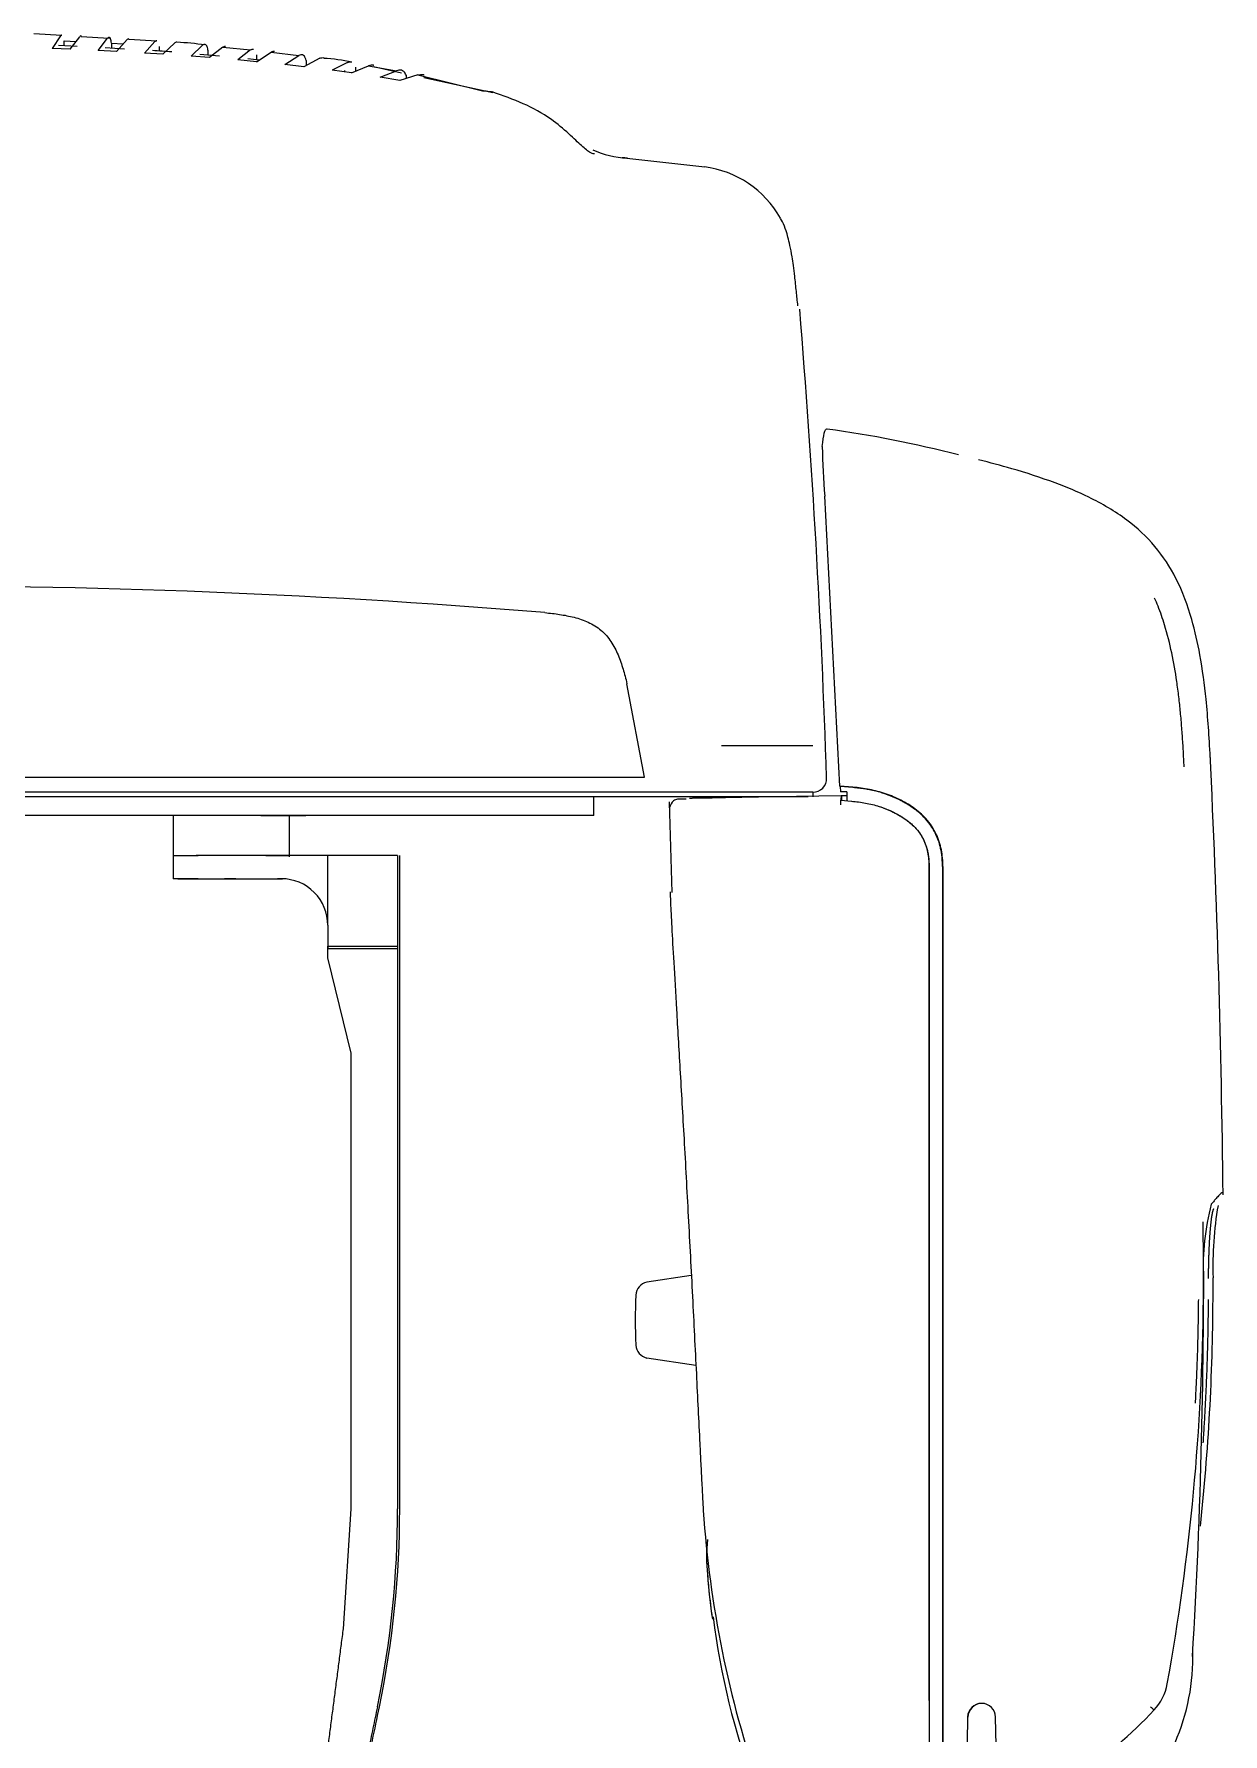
# Model space of a CAD drawing. Header units: millimetres. Extents: x -6176 to 11988, y -1403 to 10916.
# Drawn here: x -4281.1 to -4025.3, y 4249.7 to 4615.3 of the extents above; entities that cross this region are included whole.
import ezdxf

# ---------------------------------------------------------------- set-up
doc = ezdxf.new("R2010")
doc.units = ezdxf.units.MM

# ---------------------------------------------------------------- blocks, each defined once
blk = doc.blocks.new('08864')
at = {"color": 0, "linetype": 'Continuous'}
for p, q in [((1267.21, 1807.83), (1261.21, 1808.18)), ((1266.93, 1807.79), (1265.15, 1805.06)), ((1267.67, 1806.71), (1270.29, 1806.58)), ((1267.67, 1805.71), (1267.67, 1806.71)), ((1269.03, 1804.9), (1271.05, 1807.59)), ((1277.38, 1807.24), (1271.38, 1807.59)), ((1275.05, 1804.62), (1277.05, 1807.26)), ((1277.9, 1806.18), (1280.38, 1806.03)), ((1277.9, 1806.18), (1277.9, 1805.18)), ((1281.24, 1807), (1278.96, 1804.42)), ((1287.64, 1806.65), (1281.63, 1807)), ((1287.23, 1806.58), (1285, 1804.08)), ((1288.94, 1803.83), (1291.49, 1806.26)), ((1269.03, 1804.9), (1265.15, 1805.06)), ((1266.46, 1805.77), (1270.53, 1805.58)), ((1278.96, 1804.42), (1275.05, 1804.62)), ((1276.54, 1805.26), (1280.66, 1805.02)), ((1288.94, 1803.83), (1285, 1804.08)), ((1288.23, 1804.52), (1288.23, 1805.51)), ((1294.99, 1803.41), (1297.49, 1805.76)), ((1298.97, 1803.1), (1294.99, 1803.41)), ((1296.89, 1803.84), (1301.14, 1803.47)), ((1298.64, 1804.69), (1298.64, 1803.69)), ((1301.81, 1805.36), (1298.97, 1803.1)), ((1301.81, 1805.36), (1307.81, 1804.75)), ((1307.81, 1804.75), (1305.04, 1802.59)), ((1309.07, 1802.22), (1305.04, 1802.59)), ((1307.18, 1802.89), (1309.68, 1802.62)), ((1309.07, 1802.22), (1312.2, 1804.27)), ((1309.15, 1802.68), (1309.15, 1803.69)), ((1312.2, 1804.27), (1318.2, 1803.54)), ((1315.16, 1801.6), (1318.2, 1803.54)), ((1322.66, 1802.95), (1319.25, 1801.15)), ((1319.76, 1802.5), (1319.76, 1801.45)), ((1319.25, 1801.15), (1315.16, 1801.6)), ((1328.66, 1802.08), (1325.37, 1800.4)), ((1329.53, 1799.83), (1325.37, 1800.4)), ((1329.53, 1799.83), (1333.19, 1801.35)), ((1330.47, 1800.22), (1330.47, 1801.05)), ((1333.19, 1801.35), (1339.19, 1800.29)), ((1340.26, 1799.78), (1334.23, 1801.09)), ((1335.69, 1798.91), (1339.19, 1800.29)), ((1339.93, 1798.2), (1335.69, 1798.91)), ((1343.79, 1799.38), (1339.93, 1798.2)), ((1341.27, 1799.29), (1341.27, 1798.61)), ((1343.79, 1799.38), (1357.69, 1795.95)), ((1359.88, 1795.49), (1345.05, 1798.73)), ((1405.49, 1779.57), (1387.45, 1781.54)), ((1434.57, 1646.46), (1431.29, 1708.77)), ((1392.56, 1648.4), (1388.76, 1668.45)), ((1421.69, 1655.12), (1409.08, 1655.12)), ((1428.7, 1655.12), (1421.69, 1655.12)), ((1409.08, 1645.12), (1217.02, 1645.12)), ((1421.69, 1645.12), (1409.08, 1645.12)), ((1428.7, 1645.12), (1421.69, 1645.12)), ((1428.7, 1645.12), (1428.7, 1644.12)), ((1434.62, 1646.39), (1434.57, 1646.46)), ((1437.35, 1646.22), (1434.57, 1646.46)), ((1437.33, 1646.15), (1434.62, 1646.39)), ((1434.62, 1646.39), (1434.67, 1645.24)), ((1436.04, 1645.19), (1434.67, 1645.24)), ((1436.04, 1645.19), (1436.04, 1643.28)), ((1437.35, 1646.22), (1437.35, 1646.22)), ((1409.08, 1644.12), (1217.02, 1644.12)), ((1381.6, 1640.12), (1381.6, 1644.12)), ((1397.83, 1643.03), (1398.41, 1623.56)), ((1421.69, 1644.12), (1409.08, 1644.12)), ((1420.54, 1644.12), (1409.95, 1643.94)), ((1427.76, 1644.12), (1421.69, 1644.12)), ((1434.81, 1644.37), (1425.19, 1644.21)), ((1434.78, 1643.4), (1437.07, 1643.2)), ((1434.78, 1642.43), (1434.78, 1643.4)), ((1434.97, 1644.37), (1434.81, 1644.37)), ((1436.05, 1644.37), (1434.97, 1644.35)), ((1434.97, 1643.38), (1434.97, 1644.37)), ((1436.05, 1644.37), (1436.05, 1643.28)), ((1437.07, 1643.2), (1437.16, 1643.16)), ((1381.6, 1640.12), (1060.75, 1640.12)), ((1381.6, 1640.12), (1218.37, 1640.12)), ((1291.16, 1640.12), (1291.16, 1631.23)), ((1309.99, 1640.12), (1319.68, 1640.12)), ((1316.16, 1631.26), (1316.16, 1640.12)), ((1446.96, 1640.36), (1446.94, 1640.37)), ((1291.16, 1631.58), (1291.16, 1626.52)), ((1291.16, 1631.52), (1296.53, 1631.52)), ((1291.25, 1631.52), (1291.16, 1631.52)), ((1311.07, 1631.52), (1296.07, 1631.52)), ((1324.4, 1631.52), (1296.53, 1631.52)), ((1311.07, 1631.52), (1316.16, 1631.52)), ((1339.39, 1631.52), (1324.4, 1631.52)), ((1324.4, 1616.52), (1324.4, 1631.52)), ((1339.39, 1631.52), (1339.39, 1611.52)), ((1339.92, 1611.52), (1339.92, 1631.52)), ((1296.53, 1626.52), (1291.16, 1626.52)), ((1292.16, 1626.52), (1302.16, 1626.52)), ((1304.66, 1626.52), (1314.66, 1626.52)), ((1314.47, 1626.52), (1314.45, 1626.52)), ((1324.4, 1616.52), (1324.4, 1611.52)), ((1324.4, 1612.02), (1339.39, 1612.02)), ((1324.4, 1609.55), (1324.4, 1612.02)), ((1324.4, 1611.52), (1339.39, 1611.52)), ((1329.4, 1589.02), (1324.4, 1609.55)), ((1339.39, 1612.02), (1339.43, 1491.02)), ((1339.88, 1491.02), (1339.92, 1612.02)), ((1329.43, 1491.02), (1329.4, 1589.02)), ((1402.59, 1541.21), (1393.01, 1539.76)), ((1512.77, 1540.71), (1512.73, 1536.17)), ((1514.81, 1536.17), (1514.82, 1540.71)), ((1403.58, 1521.87), (1393.01, 1523.46)), ((1327.77, 1465.26), (1329.43, 1491.02)), ((1462.03, 1446.24), (1461.84, 1435.46)), ((1461.91, 1435.65), (1462.09, 1446.24)), ((1468.2, 1437.13), (1468.04, 1446.24))]:
    blk.add_line(p, q, dxfattribs=at)
for centre, radius, start, end in [((1288.95, 1744.4), 62.07, 81.6453, 87.2209), ((1236.76, 1086.68), 719.68, 85.68874, 86.02276), ((1321.56, 1765.46), 37.52, 77.6543, 86.9841), ((1346.65, 1797.32), 18.89, 170.8364, 171.213), ((1389.78, 1801.87), 20.42, 245.7395, 267.1945), ((1402.61, 1757.83), 21.96, 29.3891, 82.6969), ((-628.68, 1580.4), 2061.49, 1.88447, 4.69171), ((1399.87, 1486.16), 239.19, 75.4265, 82.3307), ((1641.31, 1724.51), 210.61, 181.3724, 184.2871), ((1232.15, 4), 1685.48, 85.27219, 90.51031), ((-968.78, 1533.02), 2485.87, 0.5889, 2.77468), ((1428.7, 1648.12), 3, 270.0016, 1.3152), ((1445.23, 1643.56), 10.45, 175.5491, 180.9461), ((1305, -1299.83), 2926.36, 90.00666, 90.05557), ((1305, -1299.83), 2926.36, 89.80671, 89.83122), ((1314.43, 1616.55), 9.97, 359.8206, 89.8818), ((1563.89, 1543.34), 51.19, 165.0705, 182.9462), ((1590.04, 1543.39), 75.26, 170.1502, 182.0394), ((199.21, 1538.34), 1313.55, 356.54985, 0.62758), ((1496.52, 1531.61), 106, 177.1135, 182.885), ((1024.25, 1540.23), 488.5, 349.7596, 359.5232), ((1035.64, 1538.28), 479.17, 353.8945, 359.7477), ((1632.61, 1505.83), 227.95, 183.3303, 198.6924), ((1129.84, 1490.89), 209.58, 348.3112, 0.034), ((1130.14, 1491.04), 209.74, 348.2798, 359.9947), ((1437.46, 1480.77), 31.6, 173.3017, 187.0142), ((1573.5, 1489.95), 167.93, 183.6133, 187.6672), ((1489.34, 1481.28), 83.36, 183.0087, 189.66), ((1573.07, 1488.81), 167.11, 187.232, 200.1123), ((1464.55, 1459.16), 45.93, 336.3637, 1.5627), ((1494.1, 1455.35), 11.04, 316.7272, 349.7704), ((1465.03, 1446.19), 3.01, 1.0764, 178.9236), ((1465.09, 1446.19), 3.01, 90.0009, 178.9228), ((1434.1, 1511.23), 93.03, 303.6613, 316.9979), ((1511.12, 1458.39), 13.91, 225.607, 229.7613)]:
    blk.add_arc(centre, radius, start, end, dxfattribs=at)
for centre, major_axis, ratio, start_param, end_param in [((1512.05, 1557.04), (0, 3344.22), 0.017452, 1.549221, 1.607435), ((1512.06, 1557.04), (0, 3342.87), 0.017452, 1.549221, 1.607448), ((1514.94, 1557.04), (0, -3342.6), 0.017452, 4.690813, 4.749048), ((1515.05, 1557.04), (0, -3344.09), 0.017452, 4.690813, 4.748994), ((1393.67, 1536.84), (0, 3), 0.999848, 0.222615, 1.52003), ((1393.67, 1526.39), (0, -3), 0.999848, 4.763155, 6.06057)]:
    blk.add_ellipse(centre, major_axis=major_axis, ratio=ratio, start_param=start_param, end_param=end_param, dxfattribs=at)
for points, degree, knots in [([(1266.93, 1807.79), (1266.99, 1807.85), (1267.05, 1807.91), (1267.15, 1807.97), (1267.18, 1807.98), (1267.22, 1807.98)], 3, [0, 0, 0, 0, 0.25, 0.25, 0.3915635, 0.3915635, 0.3915635, 0.3915635]), ([(1271.39, 1807.77), (1271.34, 1807.78), (1271.3, 1807.76), (1271.19, 1807.71), (1271.12, 1807.65), (1271.05, 1807.59)], 3, [0.6048325, 0.6048325, 0.6048325, 0.6048325, 0.75, 0.75, 1, 1, 1, 1]), ([(1277.9, 1806.18), (1277.83, 1806.63), (1277.76, 1806.92), (1277.62, 1807.29), (1277.55, 1807.38), (1277.4, 1807.46), (1277.33, 1807.44), (1277.19, 1807.37), (1277.12, 1807.32), (1277.05, 1807.25)], 3, [0, 0, 0, 0, 0.25, 0.25, 0.5, 0.5, 0.75, 0.75, 1, 1, 1, 1]), ([(1281.24, 1807), (1281.32, 1807.05), (1281.4, 1807.11), (1281.53, 1807.17), (1281.58, 1807.18), (1281.63, 1807.18)], 3, [0, 0, 0, 0, 0.25, 0.25, 0.4037234, 0.4037234, 0.4037234, 0.4037234]), ([(1287.23, 1806.58), (1287.32, 1806.64), (1287.4, 1806.7), (1287.54, 1806.76), (1287.59, 1806.77), (1287.64, 1806.77)], 3, [0, 0, 0, 0, 0.25, 0.25, 0.4085395, 0.4085395, 0.4085395, 0.4085395]), ([(1291.96, 1806.44), (1291.9, 1806.44), (1291.84, 1806.43), (1291.68, 1806.37), (1291.58, 1806.32), (1291.49, 1806.26)], 3, [0.5881227, 0.5881227, 0.5881227, 0.5881227, 0.75, 0.75, 1, 1, 1, 1]), ([(1298.64, 1804.69), (1298.55, 1805.14), (1298.45, 1805.42), (1298.26, 1805.79), (1298.16, 1805.87), (1297.97, 1805.95), (1297.87, 1805.94), (1297.68, 1805.87), (1297.59, 1805.81), (1297.49, 1805.76)], 3, [0, 0, 0, 0, 0.25, 0.25, 0.5, 0.5, 0.75, 0.75, 1, 1, 1, 1]), ([(1301.81, 1805.36), (1301.92, 1805.42), (1302.03, 1805.47), (1302.23, 1805.53), (1302.31, 1805.54), (1302.4, 1805.53)], 3, [0, 0, 0, 0, 0.25, 0.25, 0.4384696, 0.4384696, 0.4384696, 0.4384696]), ([(1307.81, 1804.75), (1307.92, 1804.81), (1308.04, 1804.86), (1308.24, 1804.92), (1308.33, 1804.94), (1308.42, 1804.92)], 3, [0, 0, 0, 0, 0.25, 0.25, 0.4556146, 0.4556146, 0.4556146, 0.4556146]), ([(1312.93, 1804.42), (1312.81, 1804.44), (1312.7, 1804.43), (1312.46, 1804.38), (1312.33, 1804.32), (1312.2, 1804.27)], 3, [0.5318059, 0.5318059, 0.5318059, 0.5318059, 0.75, 0.75, 1, 1, 1, 1]), ([(1319.76, 1802.5), (1319.63, 1802.94), (1319.5, 1803.2), (1319.24, 1803.56), (1319.11, 1803.64), (1318.85, 1803.72), (1318.72, 1803.71), (1318.46, 1803.65), (1318.33, 1803.6), (1318.2, 1803.54)], 3, [0, 0, 0, 0, 0.25, 0.25, 0.5, 0.5, 0.75, 0.75, 1, 1, 1, 1]), ([(1322.66, 1802.95), (1322.81, 1803), (1322.96, 1803.05), (1323.26, 1803.1), (1323.4, 1803.11), (1323.55, 1803.07)], 3, [0, 0, 0, 0, 0.25, 0.25, 0.4972937, 0.4972937, 0.4972937, 0.4972937]), ([(1328.66, 1802.08), (1328.81, 1802.13), (1328.96, 1802.17), (1329.26, 1802.23), (1329.41, 1802.23), (1329.57, 1802.19), (1329.58, 1802.19), (1329.59, 1802.19)], 3, [0, 0, 0, 0, 0.25, 0.25, 0.5, 0.5, 0.515381, 0.515381, 0.515381, 0.515381]), ([(1334.29, 1801.43), (1334.27, 1801.43), (1334.25, 1801.44), (1334.05, 1801.49), (1333.88, 1801.48), (1333.53, 1801.44), (1333.36, 1801.4), (1333.19, 1801.35)], 3, [0.4653732, 0.4653732, 0.4653732, 0.4653732, 0.5, 0.5, 0.75, 0.75, 1, 1, 1, 1]), ([(1341.27, 1799.29), (1341.1, 1799.7), (1340.93, 1799.94), (1340.58, 1800.26), (1340.41, 1800.34), (1340.06, 1800.41), (1339.89, 1800.41), (1339.54, 1800.37), (1339.37, 1800.33), (1339.19, 1800.29)], 3, [0, 0, 0, 0, 0.25, 0.25, 0.5, 0.5, 0.75, 0.75, 1, 1, 1, 1]), ([(1343.79, 1799.38), (1343.98, 1799.41), (1344.18, 1799.44), (1344.58, 1799.47), (1344.78, 1799.47), (1345.04, 1799.42), (1345.1, 1799.4), (1345.16, 1799.38)], 3, [0, 0, 0, 0, 0.25, 0.25, 0.5, 0.5, 0.5777157, 0.5777157, 0.5777157, 0.5777157]), ([(1357.69, 1795.95), (1358.2, 1795.95), (1358.92, 1795.93), (1359.68, 1795.76), (1359.89, 1795.69)], 3, [0, 0, 0, 0, 0.1637462, 0.2261115, 0.2261115, 0.2261115, 0.2261115]), ([(1381.79, 1782.42), (1381.65, 1782.37), (1381.4, 1782.29), (1380.13, 1783.16), (1379.01, 1784.13), (1377.69, 1785.37), (1375.54, 1787.4), (1369.86, 1792.1), (1364.48, 1794.1), (1359.79, 1795.72)], 3, [0.3627447, 0.3627447, 0.3627447, 0.3627447, 0.4718011, 0.5093716, 0.5422561, 0.5757994, 0.6135361, 0.70789, 1, 1, 1, 1]), ([(1425.52, 1749.7), (1425.4, 1750.84), (1425.18, 1752.95), (1424.74, 1757.01), (1424.14, 1761.3), (1423.13, 1765.89), (1422.37, 1767.52), (1421.79, 1768.53)], 3, [0, 0, 0, 0, 0.07282, 0.158529, 0.306398, 0.55062, 1, 1, 1, 1]), ([(1430.76, 1719.47), (1431, 1722.02), (1431.34, 1723.31), (1431.78, 1723.28), (1431.79, 1723.27)], 3, [0, 0, 0, 0, 0.5, 0.5137489, 0.5137489, 0.5137489, 0.5137489]), ([(1514.2, 1652.63), (1513.96, 1657.22), (1513.54, 1664.04), (1512.2, 1674.12), (1510.26, 1682.84), (1507.31, 1690.87), (1502.56, 1698.2), (1496.13, 1704.16), (1488.66, 1708.49), (1480.31, 1711.98), (1472.14, 1714.59), (1466.83, 1715.99), (1464.39, 1716.6)], 3, [0, 0, 0, 0, 0.1305489, 0.2307908, 0.3114269, 0.4101656, 0.4963656, 0.5829653, 0.6828515, 0.7647327, 0.8668001, 0.9458317, 0.9458317, 0.9458317, 0.9458317]), ([(1508.58, 1650.62), (1508.56, 1651.18), (1508.51, 1652.29), (1508.42, 1653.96), (1508.33, 1655.63), (1508.22, 1657.3), (1508.09, 1658.97), (1507.96, 1660.64), (1507.8, 1662.31), (1507.64, 1663.97), (1507.45, 1665.63), (1507.24, 1667.29), (1506.8, 1670.45), (1506, 1675.08), (1504.65, 1680.5), (1503.3, 1684.4), (1502.51, 1686.3), (1502.25, 1686.87)], 3, [0, 0, 0, 0, 0.017493, 0.0349895, 0.052488, 0.0699867, 0.0874846, 0.1049818, 0.1224782, 0.1399746, 0.1574718, 0.1749692, 0.1924664, 0.2574209, 0.3223666, 0.3672245, 0.386844, 0.386844, 0.386844, 0.386844]), ([(1371.07, 1683.75), (1371.63, 1683.69), (1372.69, 1683.59), (1374.8, 1683.3), (1377.4, 1682.81), (1379.96, 1681.97), (1381.87, 1680.95), (1383.19, 1680), (1384.35, 1678.85), (1385.34, 1677.54), (1386.16, 1676.13), (1387.08, 1674.16), (1387.78, 1672.13), (1388.37, 1670.05), (1388.63, 1669), (1388.76, 1668.45)], 3, [0, 0, 0, 0, 0.065189, 0.125114, 0.24989, 0.375383, 0.437846, 0.500803, 0.563415, 0.625836, 0.688799, 0.751102, 0.875351, 0.93519, 1, 1, 1, 1]), ([(1217.08, 1648.4), (1217.2, 1648.4), (1218, 1648.4), (1219.49, 1648.4), (1221.56, 1648.4), (1223.63, 1648.4), (1225.72, 1648.4), (1227.81, 1648.4), (1229.92, 1648.4), (1232.03, 1648.4), (1234.15, 1648.4), (1236.27, 1648.4), (1238.41, 1648.4), (1240.55, 1648.4), (1242.71, 1648.4), (1244.87, 1648.4), (1247.04, 1648.4), (1249.21, 1648.4), (1251.4, 1648.4), (1253.59, 1648.4), (1255.8, 1648.4), (1258.01, 1648.4), (1260.23, 1648.4), (1262.46, 1648.4), (1264.69, 1648.4), (1266.94, 1648.4), (1269.19, 1648.4), (1271.45, 1648.4), (1273.72, 1648.4), (1276, 1648.4), (1278.29, 1648.4), (1280.58, 1648.4), (1282.89, 1648.4), (1285.2, 1648.4), (1287.52, 1648.4), (1289.85, 1648.4), (1292.19, 1648.4), (1294.53, 1648.4), (1296.89, 1648.4), (1299.25, 1648.4), (1301.62, 1648.4), (1304, 1648.4), (1306.39, 1648.4), (1308.78, 1648.4), (1311.19, 1648.4), (1313.6, 1648.4), (1316.02, 1648.4), (1318.45, 1648.4), (1320.89, 1648.4), (1323.34, 1648.4), (1325.79, 1648.4), (1328.26, 1648.4), (1330.73, 1648.4), (1333.21, 1648.4), (1335.7, 1648.4), (1338.19, 1648.4), (1340.7, 1648.4), (1343.21, 1648.4), (1345.73, 1648.4), (1348.26, 1648.4), (1350.8, 1648.4), (1353.35, 1648.4), (1355.91, 1648.4), (1358.47, 1648.4), (1361.04, 1648.4), (1363.62, 1648.4), (1366.21, 1648.4), (1368.81, 1648.4), (1371.42, 1648.4), (1374.03, 1648.4), (1376.65, 1648.4), (1379.29, 1648.4), (1381.92, 1648.4), (1384.57, 1648.4), (1387.23, 1648.4), (1389.89, 1648.4), (1391.67, 1648.4), (1392.56, 1648.4)], 3, [0, 0, 0, 0, 0.001955, 0.013592, 0.025276, 0.037007, 0.048785, 0.060611, 0.072484, 0.084404, 0.096372, 0.108388, 0.120451, 0.132563, 0.144722, 0.15693, 0.169186, 0.181491, 0.193845, 0.206247, 0.218698, 0.231199, 0.243748, 0.256347, 0.268996, 0.281694, 0.294442, 0.307241, 0.320089, 0.332988, 0.345937, 0.358938, 0.371989, 0.385091, 0.398245, 0.41145, 0.424707, 0.438015, 0.451376, 0.464789, 0.478255, 0.491773, 0.505345, 0.518969, 0.532647, 0.546378, 0.560163, 0.574002, 0.587896, 0.601844, 0.615847, 0.629904, 0.644017, 0.658186, 0.67241, 0.68669, 0.701027, 0.71542, 0.729869, 0.744376, 0.75894, 0.773562, 0.788242, 0.802979, 0.817776, 0.832631, 0.847545, 0.862518, 0.877551, 0.892644, 0.907797, 0.923011, 0.938286, 0.953622, 0.969019, 0.984479, 1, 1, 1, 1]), ([(1456.62, 1629.16), (1456.62, 1629.29), (1456.62, 1629.57), (1456.61, 1629.99), (1456.58, 1630.4), (1456.55, 1630.82), (1456.5, 1631.45), (1456.38, 1632.28), (1456.15, 1633.45), (1455.78, 1634.71), (1455.23, 1636.06), (1454.54, 1637.35), (1453.57, 1638.76), (1452.41, 1640.04), (1451.19, 1641.09), (1450.23, 1641.79), (1449.41, 1642.33), (1448.65, 1642.79), (1447.92, 1643.19), (1447.23, 1643.54), (1446.55, 1643.87), (1445.86, 1644.16), (1445.15, 1644.45), (1444.41, 1644.71), (1443.57, 1644.99), (1442.49, 1645.3), (1441.31, 1645.57), (1440.13, 1645.79), (1439.14, 1645.95), (1438.2, 1646.06), (1437.62, 1646.12), (1437.33, 1646.15)], 3, [0, 0, 0, 0, 0.014571, 0.029131, 0.043698, 0.058271, 0.072834, 0.109852, 0.146869, 0.197513, 0.24815, 0.299483, 0.350817, 0.427356, 0.480919, 0.519855, 0.552086, 0.583962, 0.612468, 0.63983, 0.665638, 0.691469, 0.718547, 0.745956, 0.774215, 0.811564, 0.863816, 0.901071, 0.938321, 0.969158, 1, 1, 1, 1]), ([(1456.7, 1629.19), (1456.7, 1630.39), (1456.6, 1631.57), (1456.26, 1633.32), (1456.11, 1633.89), (1455.83, 1634.75), (1455.73, 1635.04), (1455.51, 1635.59), (1455.39, 1635.87), (1455.01, 1636.67), (1454.72, 1637.19), (1454.24, 1637.94), (1454.07, 1638.19), (1453.71, 1638.67), (1453.52, 1638.9), (1452.55, 1640.04), (1451.66, 1640.84), (1450.22, 1641.91), (1449.71, 1642.24), (1448.69, 1642.86), (1448.18, 1643.15), (1446.59, 1643.96), (1445.5, 1644.42), (1443.81, 1645), (1443.23, 1645.17), (1442.07, 1645.47), (1441.49, 1645.6), (1439.73, 1645.95), (1438.55, 1646.11), (1437.35, 1646.22)], 3, [0, 0, 0, 0, 0.125, 0.125, 0.1875, 0.1875, 0.21875, 0.21875, 0.25, 0.25, 0.3125, 0.3125, 0.34375, 0.34375, 0.375, 0.375, 0.5, 0.5, 0.5625, 0.5625, 0.625, 0.625, 0.75, 0.75, 0.8125, 0.8125, 0.875, 0.875, 1, 1, 1, 1]), ([(1401.48, 1643.65), (1400.96, 1643.64), (1400.18, 1643.6), (1399.74, 1643.66), (1398.48, 1643.37), (1398.13, 1642.4), (1397.84, 1641.71)], 3, [0, 0, 0, 0, 0.318312, 0.524107, 0.717802, 1, 1, 1, 1]), ([(1409.95, 1643.94), (1409.68, 1643.93), (1409.12, 1643.92), (1408.28, 1643.91), (1407.44, 1643.89), (1406.64, 1643.88), (1405.88, 1643.87), (1405.18, 1643.86), (1404.54, 1643.84), (1403.96, 1643.83), (1403.46, 1643.82), (1403.03, 1643.82), (1402.69, 1643.81), (1402.43, 1643.81), (1402.28, 1643.8), (1402.23, 1643.8), (1402.21, 1643.8)], 3, [0, 0, 0, 0, 0.066808, 0.140965, 0.215126, 0.289287, 0.363451, 0.437619, 0.51179, 0.585966, 0.660146, 0.734331, 0.80852, 0.882714, 0.95691, 1, 1, 1, 1]), ([(1437.07, 1643.2), (1438.08, 1643.11), (1439.08, 1642.98), (1441.06, 1642.61), (1442.04, 1642.37), (1443.94, 1641.77), (1444.87, 1641.41), (1446.22, 1640.76), (1446.67, 1640.53), (1447.55, 1640.03), (1447.98, 1639.77), (1448.81, 1639.2), (1449.22, 1638.9), (1449.99, 1638.26), (1450.36, 1637.91), (1451.41, 1636.8), (1451.99, 1635.98), (1452.56, 1634.85), (1452.66, 1634.62), (1452.86, 1634.15), (1452.95, 1633.91), (1453.19, 1633.2), (1453.32, 1632.71), (1453.52, 1631.72), (1453.59, 1631.22), (1453.68, 1630.21), (1453.7, 1629.7), (1453.7, 1629.19)], 3, [0, 0, 0, 0, 0.125, 0.125, 0.25, 0.25, 0.375, 0.375, 0.4375, 0.4375, 0.5, 0.5, 0.5625, 0.5625, 0.625, 0.625, 0.75, 0.75, 0.78125, 0.78125, 0.8125, 0.8125, 0.875, 0.875, 0.9375, 0.9375, 1, 1, 1, 1]), ([(1442.8, 1642.12), (1443.11, 1642.03), (1443.86, 1641.78), (1445.04, 1641.32), (1446.31, 1640.73), (1447.47, 1640.08), (1448.51, 1639.42), (1449.39, 1638.77), (1450.13, 1638.14), (1450.77, 1637.51), (1451.32, 1636.87), (1451.8, 1636.22), (1452.23, 1635.54), (1452.6, 1634.82), (1452.92, 1634.07), (1453.2, 1633.26), (1453.42, 1632.38), (1453.59, 1631.42), (1453.71, 1630.36), (1453.73, 1629.57), (1453.73, 1629.16)], 3, [0.1597458, 0.1597458, 0.1597458, 0.1597458, 0.1904762, 0.2380952, 0.2857143, 0.3333333, 0.3809524, 0.4285714, 0.4761905, 0.5238095, 0.5714286, 0.6190476, 0.6666667, 0.7142857, 0.7619048, 0.8095238, 0.8571429, 0.9047619, 0.952381, 1, 1, 1, 1]), ([(1296.53, 1626.52), (1299.27, 1626.52), (1300.69, 1626.52), (1302.54, 1626.52), (1304.84, 1626.52), (1306.2, 1626.52), (1306.5, 1626.52), (1308.37, 1626.53), (1309, 1626.53), (1309.55, 1626.53), (1310.04, 1626.53), (1310.56, 1626.53), (1311.08, 1626.53), (1312.3, 1626.53), (1313.15, 1626.53), (1313.49, 1626.53), (1313.67, 1626.53), (1313.96, 1626.53), (1314.19, 1626.53), (1314.32, 1626.53), (1314.45, 1626.52)], 2, [0, 0, 0, 0.232429, 0.232429, 0.464859, 0.464859, 0.557831, 0.557831, 0.697288, 0.697288, 0.755396, 0.755396, 0.813503, 0.813503, 0.929718, 0.929718, 0.958772, 0.958772, 0.987825, 0.987825, 1, 1, 1]), ([(1398.05, 1623.7), (1398.05, 1623.51), (1398.07, 1622.83), (1398.12, 1621.35), (1398.22, 1619.04), (1398.43, 1615.08), (1398.8, 1608.51), (1399.41, 1598.23), (1400.17, 1585.41), (1401.04, 1570.39), (1401.94, 1553.85), (1402.69, 1539.59), (1403.26, 1528.3), (1403.67, 1520.2), (1404.05, 1512.41), (1404.37, 1505.98), (1404.63, 1500.73), (1404.84, 1496.56), (1404.98, 1493.91), (1405.05, 1492.58)], 3, [0.0739258, 0.0739258, 0.0739258, 0.0739258, 0.0882085, 0.1186142, 0.1512135, 0.1838141, 0.2551967, 0.3344458, 0.422169, 0.5177006, 0.6186401, 0.7213144, 0.7713379, 0.8213605, 0.8686489, 0.9159361, 0.9439577, 0.9719792, 1, 1, 1, 1]), ([(1516.94, 1559.11), (1516.91, 1559.12), (1516.8, 1559.09), (1516.57, 1558.91), (1516.26, 1558.61), (1515.98, 1558.33), (1515.66, 1557.98), (1515.33, 1557.61), (1515.02, 1557.24), (1514.74, 1556.9), (1514.53, 1556.65), (1514.43, 1556.53)], 3, [0.4963636, 0.4963636, 0.4963636, 0.4963636, 0.5554438, 0.6663642, 0.7218761, 0.777388, 0.8329829, 0.8885779, 0.9257186, 0.9628593, 1, 1, 1, 1]), ([(1514.9, 1555.52), (1514.89, 1555.51), (1514.88, 1555.48), (1514.85, 1555.43), (1514.82, 1555.37), (1514.8, 1555.29), (1514.77, 1555.21), (1514.74, 1555.12), (1514.72, 1555.02), (1514.69, 1554.92), (1514.66, 1554.8), (1514.64, 1554.68), (1514.61, 1554.55), (1514.59, 1554.41), (1514.56, 1554.26), (1514.53, 1554.11), (1514.51, 1553.94), (1514.48, 1553.77), (1514.45, 1553.59), (1514.43, 1553.41), (1514.4, 1553.21), (1514.38, 1553.01), (1514.35, 1552.8), (1514.33, 1552.59), (1514.3, 1552.37), (1514.28, 1552.14), (1514.26, 1551.9), (1514.23, 1551.66), (1514.21, 1551.41), (1514.19, 1551.15), (1514.16, 1550.89), (1514.14, 1550.62), (1514.12, 1550.35), (1514.1, 1550.07), (1514.08, 1549.78), (1514.06, 1549.49), (1514.04, 1549.2), (1514.02, 1548.89), (1514, 1548.59), (1513.99, 1548.28), (1513.97, 1547.96), (1513.95, 1547.64), (1513.94, 1547.31), (1513.92, 1546.98), (1513.91, 1546.65), (1513.89, 1546.31), (1513.88, 1545.97), (1513.87, 1545.62), (1513.86, 1545.27), (1513.85, 1544.92), (1513.84, 1544.57), (1513.83, 1544.21), (1513.82, 1543.85), (1513.81, 1543.48), (1513.8, 1543.12), (1513.8, 1542.75), (1513.79, 1542.38), (1513.79, 1542.01), (1513.78, 1541.64), (1513.78, 1541.26), (1513.78, 1540.91), (1513.78, 1540.68), (1513.77, 1540.58)], 3, [0, 0, 0, 0, 0.012072, 0.028954, 0.045848, 0.062751, 0.079657, 0.096564, 0.113467, 0.130365, 0.14726, 0.164155, 0.181052, 0.197947, 0.214837, 0.231725, 0.248609, 0.26549, 0.282368, 0.299241, 0.316112, 0.33298, 0.349844, 0.366706, 0.383562, 0.400413, 0.417259, 0.434099, 0.450934, 0.467763, 0.484587, 0.501406, 0.518218, 0.535025, 0.551826, 0.568618, 0.585404, 0.602182, 0.618955, 0.635721, 0.652482, 0.669237, 0.685987, 0.702733, 0.719474, 0.736209, 0.752937, 0.76966, 0.786377, 0.80309, 0.819799, 0.836503, 0.853203, 0.8699, 0.886594, 0.903285, 0.919972, 0.936657, 0.95334, 0.970021, 0.986698, 1, 1, 1, 1]), ([(1511.03, 1513.78), (1511.09, 1514.94), (1511.21, 1517.37), (1511.37, 1521.05), (1511.51, 1524.82), (1511.61, 1528.59), (1511.68, 1532.33), (1511.71, 1534.82), (1511.72, 1536.05)], 3, [0.7307163, 0.7307163, 0.7307163, 0.7307163, 0.7730096, 0.8186027, 0.8641947, 0.9097865, 0.9553789, 1, 1, 1, 1]), ([(1513.76, 1536.05), (1513.75, 1534.82), (1513.73, 1532.33), (1513.67, 1528.59), (1513.58, 1524.82), (1513.46, 1521.05), (1513.31, 1517.28), (1513.13, 1513.5), (1512.92, 1509.73), (1512.75, 1506.98), (1512.64, 1505.48), (1512.63, 1505.24)], 3, [0, 0, 0, 0, 0.0446211, 0.0902135, 0.1358052, 0.1813972, 0.2269904, 0.2725857, 0.3181839, 0.363786, 0.3724342, 0.3724342, 0.3724342, 0.3724342]), ([(1318.39, 1392.84), (1318.46, 1393.39), (1318.58, 1394.36), (1318.69, 1395.2), (1318.83, 1396.29), (1318.92, 1396.94), (1319.02, 1397.74), (1319.08, 1398.16), (1319.13, 1398.58), (1319.19, 1399), (1319.24, 1399.43), (1319.3, 1399.87), (1319.46, 1401.12), (1319.66, 1402.7), (1319.9, 1404.49), (1320.05, 1405.65), (1320.77, 1411.24), (1324.27, 1438.25), (1327.77, 1465.26)], 2, [0, 0, 0, 0.020228, 0.020228, 0.046888, 0.046888, 0.066884, 0.066884, 0.078548, 0.078548, 0.090211, 0.090211, 0.113539, 0.113539, 0.160195, 0.160195, 0.253507, 0.253507, 1, 1, 1]), ([(1335.07, 1448.43), (1331.29, 1430.12), (1327.5, 1411.8), (1326.55, 1407.21), (1325.61, 1402.64), (1324.93, 1399.36), (1324.66, 1398.06), (1324.42, 1396.92), (1324.19, 1395.77), (1324.1, 1395.35), (1323.95, 1394.63), (1323.88, 1394.27), (1323.83, 1394.05), (1323.77, 1393.74), (1323.71, 1393.48), (1323.68, 1393.31), (1323.65, 1393.2), (1323.62, 1393.04), (1323.6, 1392.91), (1323.59, 1392.87), (1323.58, 1392.84)], 2, [0, 0, 0, 0.658888, 0.658888, 0.82361, 0.82361, 0.905971, 0.905971, 0.947151, 0.947151, 0.967742, 0.967742, 0.978037, 0.978037, 0.988332, 0.988332, 0.99348, 0.99348, 0.998627, 0.998627, 1, 1, 1]), ([(1323.98, 1392.84), (1323.99, 1392.87), (1324, 1392.91), (1324.05, 1393.17), (1324.12, 1393.48), (1324.14, 1393.61), (1324.17, 1393.77), (1324.19, 1393.83), (1324.23, 1394.05), (1324.29, 1394.34), (1324.35, 1394.63), (1324.4, 1394.84), (1324.47, 1395.2), (1324.53, 1395.49), (1324.59, 1395.77), (1324.71, 1396.34), (1324.83, 1396.92), (1324.89, 1397.2), (1324.95, 1397.49), (1325.01, 1397.78), (1325.06, 1398.06), (1325.13, 1398.35), (1325.2, 1398.72), (1325.25, 1398.97), (1325.3, 1399.21), (1325.41, 1399.71), (1325.54, 1400.35), (1325.68, 1401.02), (1325.78, 1401.5), (1325.8, 1401.6), (1325.84, 1401.78), (1325.88, 1402), (1325.9, 1402.07), (1325.96, 1402.4), (1326.01, 1402.64), (1326.04, 1402.76), (1326.07, 1402.93), (1326.1, 1403.07), (1326.13, 1403.21), (1326.17, 1403.4), (1326.25, 1403.79), (1326.26, 1403.83), (1326.49, 1404.93), (1326.65, 1405.69), (1326.96, 1407.22), (1327.25, 1408.6), (1327.91, 1411.8), (1328.6, 1415.13), (1335.51, 1448.43)], 2, [0, 0, 0, 0.001284, 0.001284, 0.01158, 0.01158, 0.016728, 0.016728, 0.021876, 0.021876, 0.032172, 0.032172, 0.042468, 0.042468, 0.052764, 0.052764, 0.073356, 0.073356, 0.083652, 0.083652, 0.093948, 0.093948, 0.105715, 0.105715, 0.11454, 0.11454, 0.135133, 0.135133, 0.155725, 0.155725, 0.160873, 0.160873, 0.166021, 0.166021, 0.176317, 0.176317, 0.181465, 0.181465, 0.186613, 0.186613, 0.196909, 0.196909, 0.217501, 0.217501, 0.258685, 0.258685, 0.341053, 0.341053, 1, 1, 1])]:
    blk.add_open_spline(points, degree=degree, knots=knots, dxfattribs=at)
for points in [[(1388.89, 1781.47), (1388.51, 1781.51), (1388.12, 1781.54), (1387.71, 1781.57)], [(1405.41, 1779.61), (1405.42, 1779.61), (1405.44, 1779.61), (1405.45, 1779.61)], [(1390.66, 1536.98), (1390.66, 1536.99), (1390.66, 1536.99), (1390.67, 1536.99)], [(1390.66, 1526.24), (1390.66, 1526.24), (1390.66, 1526.23), (1390.67, 1526.23)]]:
    blk.add_open_spline(points, degree=3, dxfattribs=at)

msp = doc.modelspace()

# ---------------------------------------------------------------- block references
at = {"color": 0}
msp.add_blockref('08864', (-5542.28, 2807.08), dxfattribs=at)

doc.saveas('drawing.dxf')
